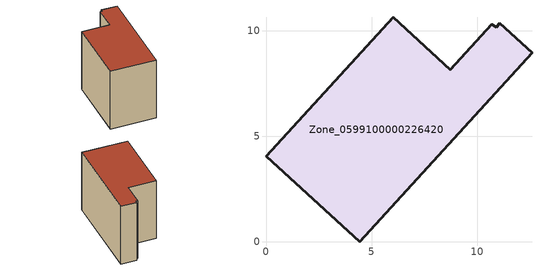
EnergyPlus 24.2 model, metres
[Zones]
Zone_0599100000226420
 floor ground (C_G): 11.08,10.35 12.6,8.95 4.43,0 0,4.05 6.02,10.64 8.72,8.16 10.7,10.31 10.91,10.15 z0
 wall outside (C_F): 4.43,0 12.6,8.95 11.08,10.35 10.91,10.15 10.7,10.31 8.72,8.16 6.02,10.64 0,4.05 4.43,0 z0:8.52
 roof outside (C_R): 12.6,8.95 11.08,10.35 10.91,10.15 10.7,10.31 8.72,8.16 6.02,10.64 0,4.05 4.43,0 z8.52
[BUILDING]
Pand.0599100000226420: North Axis=0; Terrain=City; Loads Convergence Tolerance Value=0.04; Temperature Convergence Tolerance Value=0.4; Solar Distribution=FullExterior; Maximum Number of Warmup Days=25; Minimum Number of Warmup Days=1
[Site:Location]
Rotterdam.The.Hague.AP_ZH_NLD Design_Conditions: Latitude=51.96; Longitude=4.45; Time Zone=1; Elevation=-4.5
[SITE:GROUNDTEMPERATURE:BUILDINGSURFACE]
18, 18, 18, 18, 18, 18, 18, 18, 18, 18, 18, 18
[MATERIAL] Thermal Absorptance=0.9; Solar Absorptance=0.7; Visible Absorptance=0.7
Name | Roughness | Thickness | Conductivity | Density | Specific Heat
G.TI.1975-1991 | MediumSmooth | 0.15 | 0.288461 | 540 | 1210
F.TI.1975-1991 | Rough | 0.3 | 0.230769 | 1920 | 840
R.TI.1975-1991 | MediumRough | 0.2 | 0.153846 | 1500 | 1000
[CONSTRUCTION]
C_G: G.TI.1975-1991
C_F: F.TI.1975-1991
C_R: R.TI.1975-1991
[ZONE]
Zone_0599100000226420: Type=1; Multiplier=1; Ceiling Height=Autocalculate; Volume=Autocalculate; Floor Area=autocalculate; Part of Total Floor Area=Yes
[ZONEINFILTRATION:DESIGNFLOWRATE]
Infil_Zone_0599100000226420: Zone or ZoneList or Space or SpaceList=Zone_0599100000226420; Schedule=AlwaysOn; Design Flow Rate Calculation Method=Flow/Area; Flow Rate per Floor Area=0.003; Constant Term Coefficient=1; Temperature Term Coefficient=0; Velocity Term Coefficient=0; Velocity Squared Term Coefficient=0
[HVACTEMPLATE:ZONE:IDEALLOADSAIRSYSTEM]
Zone_0599100000226420: Maximum Heating Supply Air Temperature=50; Minimum Cooling Supply Air Temperature=13; Maximum Heating Supply Air Humidity Ratio=0.0156; Minimum Cooling Supply Air Humidity Ratio=0.0077; Heating Limit=NoLimit; Cooling Limit=NoLimit; Dehumidification Control Type=ConstantSensibleHeatRatio; Cooling Sensible Heat Ratio=0.7; Dehumidification Setpoint=60; Humidification Control Type=None; Humidification Setpoint=30; Outdoor Air Method=None; Outdoor Air Flow Rate per Person=0.00944; Outdoor Air Flow Rate per Zone Floor Area=0; Outdoor Air Flow Rate per Zone=0; Demand Controlled Ventilation Type=None; Outdoor Air Economizer Type=NoEconomizer; Heat Recovery Type=None; Sensible Heat Recovery Effectiveness=0.7; Latent Heat Recovery Effectiveness=0.65
[ZONECONTROL:THERMOSTAT]
ThermostatControl_Zone_0599100000226420: Zone or ZoneList=Zone_0599100000226420; Control Type Schedule=DualSetpointControlType; Control 1=Thermostat_Zone_0599100000226420; Temperature Difference Between Cutout And Setpoint=0
[THERMOSTATSETPOINT:DUALSETPOINT]
Thermostat_Zone_0599100000226420: Heating Setpoint Temperature Schedule=HeatingSetpoint_Zone_0599100000226420; Cooling Setpoint Temperature Schedule=CoolingSetpoint_Zone_0599100000226420
[SCHEDULE:COMPACT]
HeatingSetpoint_Zone_0599100000226420: Through: 12/31, For: AllDays, Until: 24:00, 21
CoolingSetpoint_Zone_0599100000226420: Through: 12/31, For: AllDays, Until: 24:00, 24
DualSetpointControlType: Through: 12/31, For: AllDays, Until: 24:00, 4
AlwaysOn: Through: 12/31, For: AllDays, Until: 24:00, 1
